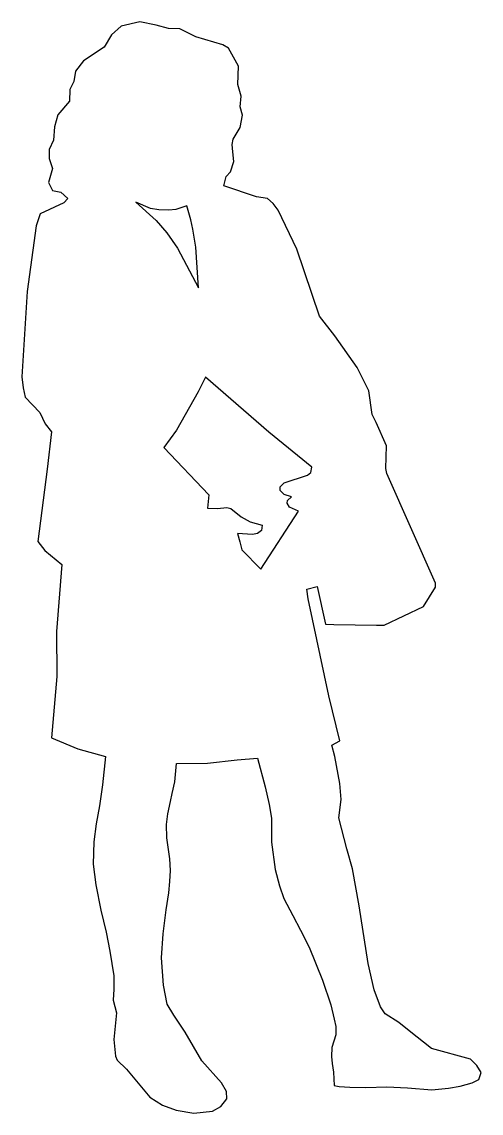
# Model space of a CAD drawing. Extents: x 606 to 675, y 2 to 168.
import ezdxf

# ---------------------------------------------------------------- set-up
doc = ezdxf.new("R2010")
doc.units = 0
doc.header["$MEASUREMENT"] = 0
doc.layers.add('LAYER_1', color=7, linetype='CONTINUOUS')

msp = doc.modelspace()

# ---------------------------------------------------------------- linework, layer by layer
at = {"layer": 'LAYER_1', "linetype": 'CONTINUOUS'}
for points in [[(611.93, 85.33), (611.13, 75.19), (611.16, 68.36), (610.36, 59.05), (614.37, 57.35), (618.54, 56.23), (618.09, 51.9), (617.64, 48.75), (617.13, 46), (616.77, 43.27), (616.68, 39.87), (617.06, 36.76), (617.83, 32.91), (618.63, 29.57), (619.21, 26.68), (619.79, 22.93), (619.79, 20.91), (619.69, 19.24), (620.21, 17.35), (619.79, 13.27), (620.08, 10.77), (620.33, 10.13), (621.71, 8.78), (625.28, 4.52), (627.17, 3.3), (629.25, 2.59), (631.92, 2.11), (634.74, 2.43), (636.02, 3.1), (636.92, 4.29), (636.86, 5.41), (636.15, 6.73), (633.13, 10.03), (630.63, 14.4), (628.9, 16.99), (627.91, 18.63), (627.33, 21.52), (627.04, 25.69), (627.3, 29.31), (627.75, 32.97), (628.16, 35.51), (628.32, 37.24), (628.39, 38.91), (628.32, 40.7), (627.84, 43.85), (627.78, 45.9), (627.97, 47.5), (628.39, 49.4), (628.64, 50.58), (629.06, 52.38), (629.29, 55.17), (634, 55.2), (638.52, 55.68), (641.57, 55.97), (642.76, 51.61), (643.34, 48.95), (643.72, 46.86), (643.72, 43.24), (644.27, 39.07), (644.91, 36.6), (645.55, 34.67), (646.93, 32.1), (648.12, 29.86), (649.4, 27.29), (651.45, 22.29), (652.7, 18.53), (653.19, 16.35), (653.44, 15.26), (653.44, 14.01), (652.86, 12.09), (652.8, 10.71), (652.9, 9.65), (653.12, 8.33), (653.19, 6.31), (653.96, 6.15), (655.59, 6.05), (658, 5.99), (661.21, 6.12), (664.32, 5.96), (668.01, 5.67), (670.51, 5.89), (672.31, 6.22), (674.1, 6.7), (675.13, 7.21), (675.48, 8.3), (674.84, 9.33), (673.85, 10.29), (667.94, 11.93), (664.57, 14.62), (663, 15.84), (660.95, 17.19), (660.24, 18.25), (659.25, 20.84), (658.35, 24.79), (656.97, 33.58), (655.98, 39.16), (655.11, 42.21), (653.89, 46.89), (654.24, 49.68), (654.08, 52.12), (653.31, 56.23), (652.83, 57.93), (654.08, 58.57), (652.38, 65.4), (649.24, 80.13), (649.05, 81.61), (650.62, 82.02), (651.9, 76.28), (653.15, 76.25), (659.6, 76.15), (660.79, 76.12), (666.76, 78.97), (668.58, 81.89), (668.58, 82.5), (661.17, 99.12), (661.05, 99.89), (661.14, 103.32), (659.57, 106.85), (658.96, 108.1), (658.45, 111.67), (656.71, 115.19), (653.28, 120.01), (651, 122.99), (647.57, 133.16), (644.72, 139.09), (643.95, 140.09), (643.11, 140.86), (641.41, 141.12), (636.5, 142.78), (636.82, 144.16), (637.47, 144.9), (638.01, 146.47), (637.85, 147.92), (637.72, 149.04), (637.88, 149.84), (638.97, 151.61), (639.33, 153.5), (638.94, 154.75), (639.13, 156.35), (638.59, 158.15), (638.68, 160.91), (637.18, 163.64), (636.34, 164.15), (632.24, 165.37), (629.83, 166.56), (628.07, 166.62), (626.24, 167.13), (623.74, 167.65), (620.94, 166.97), (619.44, 165.66), (618.35, 163.8), (615.23, 161.71), (614.01, 160.14), (613.73, 158.57), (613.12, 157.38), (613.08, 155.62), (611.32, 153.53), (610.81, 151.7), (610.68, 149.71), (610, 148.3), (610, 146.92), (610.52, 145.38), (609.91, 143.26), (610.49, 142.05), (611.8, 141.79), (612.83, 140.83), (612.25, 140.18), (608.66, 138.52), (608.05, 136.72), (606.67, 126.74), (605.87, 113.81), (606.06, 112.15), (606.35, 110.7), (608.59, 108.39), (609.4, 106.69), (610.36, 105.47), (609.68, 99.8), (608.27, 88.82), (609.36, 87.44), (611.93, 85.33)], [(623.16, 140.31), (626.21, 137.52), (627.84, 135.63), (629.48, 133.32), (632.62, 127.29), (632.24, 133.45), (631.79, 136.21), (631.47, 137.59), (630.89, 139.74), (629.19, 139.19), (628.16, 139.06), (626.65, 139.13), (625.37, 139.35), (623.16, 140.31)], [(632.59, 111.5), (629.29, 105.73), (627.39, 103.07), (634.23, 95.91), (634, 93.86), (635.51, 93.83), (636.95, 93.99), (637.56, 93.83), (639.13, 92.54), (640.45, 91.81), (642.28, 91.29), (642.18, 90.49), (641.57, 90.01), (640.83, 89.88), (638.56, 90.01), (638.91, 88.76), (639.23, 87.57), (642.09, 84.65), (647.8, 93.44), (646.45, 94.02), (646.06, 94.66), (646.13, 95.05), (646.74, 95.59), (645.65, 95.95), (645.04, 96.56), (645.04, 97.1), (645.65, 97.71), (649.18, 98.9), (649.66, 99.28), (649.82, 100.08), (643.3, 105.41), (633.71, 113.75), (632.59, 111.5)]]:
    msp.add_lwpolyline(points, dxfattribs=at)

doc.saveas('drawing.dxf')
